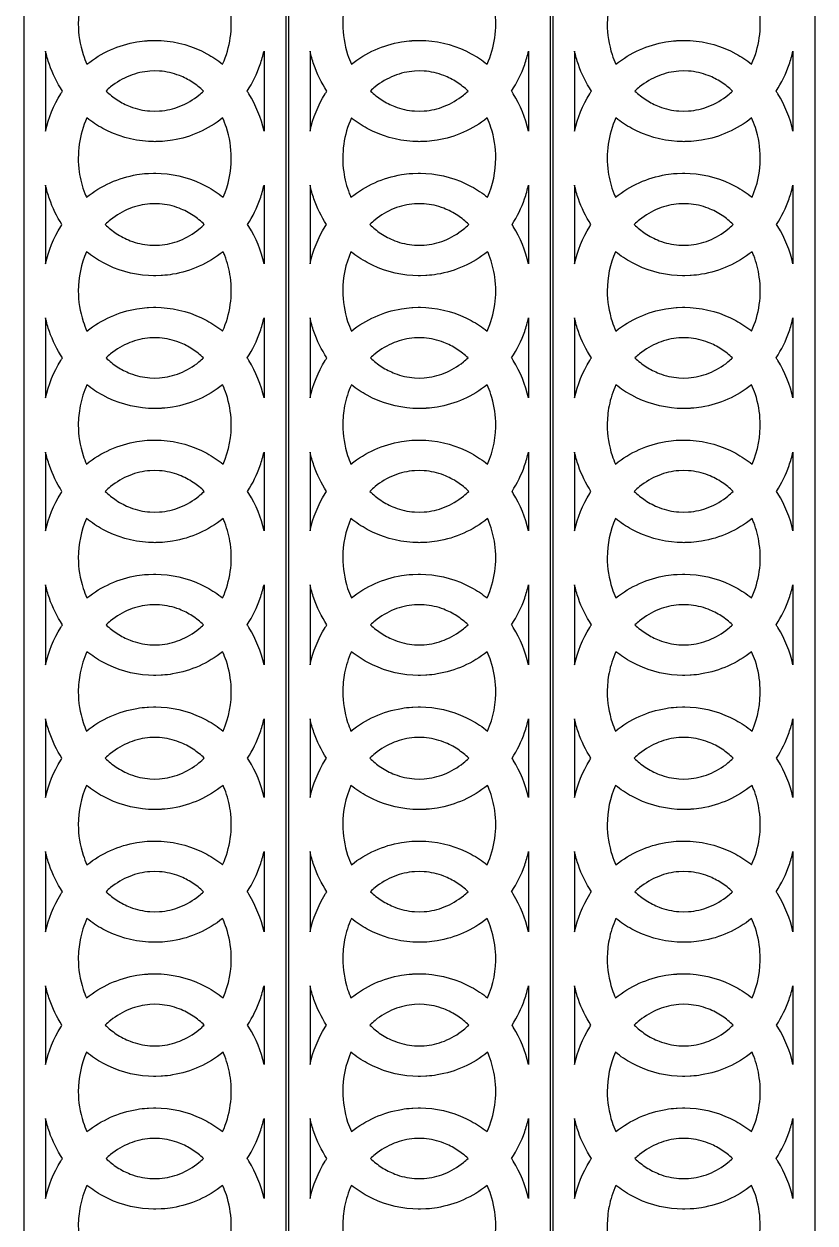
# Model space of a CAD drawing. Header units: millimetres. Extents: x -55 to 943, y -998 to 998.
# Drawn here: x 611 to 943, y -495 to 8 of the extents above; entities that cross this region are included whole.
import ezdxf

# ---------------------------------------------------------------- set-up
doc = ezdxf.new("R2010")
doc.units = ezdxf.units.MM
doc.layers.add('Default', color=70, linetype='Continuous')

msp = doc.modelspace()

# ---------------------------------------------------------------- linework, layer by layer
at = {"layer": 'Default'}
for points in [[(611, -998), (721, -998), (721, 998), (611, 998)], [(722, -998), (832, -998), (832, 998), (722, 998)], [(833, -998), (943, -998), (943, 998), (833, 998)]]:
    msp.add_lwpolyline(points, close=True, dxfattribs=at)
for points in [[(633.8, 8.31, 0.079683), (635.85, -4.54, 0.028206), (637.43, -8.56, -0.127608), (658.43, 0.8, -0.023722), (662.73, 1.3, -0.008807), (663.2, 1.33), (665.43, 1.41, -0.017464), (666.37, 1.41), (668.61, 1.33, -0.11051), (687.72, -4.15, -0.043797), (694.38, -8.56, 0.142127), (697.61, 14.06, 0.058815), (695.26, 23.11, 0.011589), (694.57, 24.75, -0.128976), (673.37, 15.24, -0.023722), (669.08, 14.74, -0.008807), (668.61, 14.71), (666.37, 14.63, -0.017464), (665.43, 14.63), (663.2, 14.71, -0.11051), (644.08, 20.2, -0.045302), (637.24, 24.75, 0.10459), (633.8, 8.32, 0.000069)], [(744.8, 8.31, 0.079683), (746.85, -4.54, 0.028206), (748.43, -8.56, -0.127608), (769.43, 0.8, -0.023722), (773.73, 1.3, -0.008807), (774.2, 1.33), (776.43, 1.41, -0.017464), (777.37, 1.41), (779.61, 1.33, -0.11051), (798.72, -4.15, -0.043797), (805.38, -8.56, 0.142127), (808.61, 14.06, 0.058815), (806.26, 23.11, 0.011589), (805.57, 24.75, -0.128976), (784.37, 15.24, -0.023722), (780.08, 14.74, -0.008807), (779.61, 14.71), (777.37, 14.63, -0.017464), (776.43, 14.63), (774.2, 14.71, -0.11051), (755.08, 20.2, -0.045302), (748.24, 24.75, 0.10459), (744.8, 8.32, 0.000069)], [(855.8, 8.31, 0.079683), (857.85, -4.54, 0.028206), (859.43, -8.56, -0.127608), (880.43, 0.8, -0.023722), (884.73, 1.3, -0.008807), (885.2, 1.33), (887.43, 1.41, -0.017464), (888.37, 1.41), (890.61, 1.33, -0.11051), (909.72, -4.15, -0.043797), (916.38, -8.56, 0.142127), (919.61, 14.06, 0.058815), (917.26, 23.11, 0.011589), (916.57, 24.75, -0.128976), (895.37, 15.24, -0.023722), (891.08, 14.74, -0.008807), (890.61, 14.71), (888.37, 14.63, -0.017464), (887.43, 14.63), (885.2, 14.71, -0.11051), (866.08, 20.2, -0.045302), (859.24, 24.75, 0.10459), (855.8, 8.32, 0.000069)], [(627.14, -19.83, -0.062037), (621.67, -8.68, -0.027789), (620.07, -3.03), (620.07, -36.63, -0.084392), (626.43, -20.94, -0.006852)], [(704.67, -19.83, 0.062037), (710.14, -8.68, 0.027789), (711.74, -3.03), (711.74, -36.63, 0.084392), (705.37, -20.94, 0.006852)], [(738.14, -19.83, -0.062037), (732.67, -8.68, -0.027789), (731.07, -3.03), (731.07, -36.63, -0.084392), (737.43, -20.94, -0.006852)], [(815.67, -19.83, 0.062037), (821.14, -8.68, 0.027789), (822.74, -3.03), (822.74, -36.63, 0.084392), (816.37, -20.94, 0.006852)], [(849.14, -19.83, -0.062037), (843.67, -8.68, -0.027789), (842.07, -3.03), (842.07, -36.63, -0.084392), (848.43, -20.94, -0.006852)], [(926.67, -19.83, 0.062037), (932.14, -8.68, 0.027789), (933.74, -3.03), (933.74, -36.63, 0.084392), (927.37, -20.94, 0.006852)], [(684.43, -21.53, 0.018833), (686.38, -19.83, 0.047178), (681.65, -16.12, 0.050474), (676.22, -13.34, 0.07513), (667.92, -11.46), (665.9, -11.39), (663.88, -11.46, 0.076136), (655.39, -13.42, 0.075458), (647.38, -18.13, 0.018833), (645.43, -19.83, 0.047178), (650.16, -23.55, 0.050474), (655.59, -26.32, 0.07513), (663.88, -28.2), (665.9, -28.27), (667.92, -28.2, 0.076136), (676.42, -26.24, 0.075458)], [(795.43, -21.53, 0.018833), (797.38, -19.83, 0.047178), (792.65, -16.12, 0.050474), (787.22, -13.34, 0.07513), (778.92, -11.46), (776.9, -11.39), (774.88, -11.46, 0.076136), (766.39, -13.42, 0.075458), (758.38, -18.13, 0.018833), (756.43, -19.83, 0.047178), (761.16, -23.55, 0.050474), (766.59, -26.32, 0.07513), (774.88, -28.2), (776.9, -28.27), (778.92, -28.2, 0.076136), (787.42, -26.24, 0.075458)], [(906.43, -21.53, 0.018833), (908.38, -19.83, 0.047178), (903.65, -16.12, 0.050474), (898.22, -13.34, 0.07513), (889.92, -11.46), (887.9, -11.39), (885.88, -11.46, 0.076136), (877.39, -13.42, 0.075458), (869.38, -18.13, 0.018833), (867.43, -19.83, 0.047178), (872.16, -23.55, 0.050474), (877.59, -26.32, 0.07513), (885.88, -28.2), (887.9, -28.27), (889.92, -28.2, 0.076136), (898.42, -26.24, 0.075458)], [(698.01, -47.97, 0.079683), (695.96, -35.12, 0.028206), (694.38, -31.11, -0.127608), (673.37, -40.46, -0.023722), (669.08, -40.97, -0.008807), (668.61, -40.99), (666.37, -41.07, -0.017464), (665.43, -41.07), (663.2, -40.99, -0.11051), (644.08, -35.51, -0.043797), (637.43, -31.11, 0.142127), (634.19, -53.73, 0.058815), (636.55, -62.77, 0.011589), (637.24, -64.41, -0.128976), (658.43, -54.91, -0.023722), (662.73, -54.4, -0.008807), (663.2, -54.38), (665.43, -54.3, -0.017464), (666.37, -54.3), (668.61, -54.38, -0.11051), (687.72, -59.86, -0.045302), (694.57, -64.41, 0.10459), (698.01, -47.98, 0.000069)], [(809.01, -47.97, 0.079683), (806.96, -35.12, 0.028206), (805.38, -31.11, -0.127608), (784.37, -40.46, -0.023722), (780.08, -40.97, -0.008807), (779.61, -40.99), (777.37, -41.07, -0.017464), (776.43, -41.07), (774.2, -40.99, -0.11051), (755.08, -35.51, -0.043797), (748.43, -31.11, 0.142127), (745.19, -53.73, 0.058815), (747.55, -62.77, 0.011589), (748.24, -64.41, -0.128976), (769.43, -54.91, -0.023722), (773.73, -54.4, -0.008807), (774.2, -54.38), (776.43, -54.3, -0.017464), (777.37, -54.3), (779.61, -54.38, -0.11051), (798.72, -59.86, -0.045302), (805.57, -64.41, 0.10459), (809.01, -47.98, 0.000069)], [(920.01, -47.97, 0.079683), (917.96, -35.12, 0.028206), (916.38, -31.11, -0.127608), (895.37, -40.46, -0.023722), (891.08, -40.97, -0.008807), (890.61, -40.99), (888.37, -41.07, -0.017464), (887.43, -41.07), (885.2, -40.99, -0.11051), (866.08, -35.51, -0.043797), (859.43, -31.11, 0.142127), (856.19, -53.73, 0.058815), (858.55, -62.77, 0.011589), (859.24, -64.41, -0.128976), (880.43, -54.91, -0.023722), (884.73, -54.4, -0.008807), (885.2, -54.38), (887.43, -54.3, -0.017464), (888.37, -54.3), (890.61, -54.38, -0.11051), (909.72, -59.86, -0.045302), (916.57, -64.41, 0.10459), (920.01, -47.98, 0.000069)], [(626.95, -75.83, -0.059874), (621.69, -65.04, -0.028181), (620.07, -59.32), (620.07, -92.33, -0.084306), (626.43, -76.66, -0.00514)], [(704.86, -75.83, 0.059874), (710.12, -65.04, 0.028181), (711.74, -59.32), (711.74, -92.33, 0.084306), (705.38, -76.66, 0.00514)], [(737.95, -75.83, -0.059874), (732.69, -65.04, -0.028181), (731.07, -59.32), (731.07, -92.33, -0.084306), (737.43, -76.66, -0.00514)], [(815.86, -75.83, 0.059874), (821.12, -65.04, 0.028181), (822.74, -59.32), (822.74, -92.33, 0.084306), (816.38, -76.66, 0.00514)], [(848.95, -75.83, -0.059874), (843.69, -65.04, -0.028181), (842.07, -59.32), (842.07, -92.33, -0.084306), (848.43, -76.66, -0.00514)], [(926.86, -75.83, 0.059874), (932.12, -65.04, 0.028181), (933.74, -59.32), (933.74, -92.33, 0.084306), (927.38, -76.66, 0.00514)], [(684.43, -77.82, 0.021942), (686.68, -75.83, 0.046204), (682.05, -72.08, 0.05459), (676.19, -69.03, 0.074917), (667.92, -67.17), (665.9, -67.1), (663.88, -67.17, 0.076189), (655.38, -69.13, 0.075402), (647.38, -73.83, 0.021942), (645.13, -75.83, 0.046204), (649.75, -79.57, 0.05459), (655.61, -82.62, 0.074917), (663.88, -84.49), (665.9, -84.56), (667.92, -84.49, 0.076189), (676.43, -82.52, 0.075402)], [(795.43, -77.82, 0.021942), (797.68, -75.83, 0.046204), (793.05, -72.08, 0.05459), (787.19, -69.03, 0.074917), (778.92, -67.17), (776.9, -67.1), (774.88, -67.17, 0.076189), (766.38, -69.13, 0.075402), (758.38, -73.83, 0.021942), (756.13, -75.83, 0.046204), (760.75, -79.57, 0.05459), (766.61, -82.62, 0.074917), (774.88, -84.49), (776.9, -84.56), (778.92, -84.49, 0.076189), (787.43, -82.52, 0.075402)], [(906.43, -77.82, 0.021942), (908.68, -75.83, 0.046204), (904.05, -72.08, 0.05459), (898.19, -69.03, 0.074917), (889.92, -67.17), (887.9, -67.1), (885.88, -67.17, 0.076189), (877.38, -69.13, 0.075402), (869.38, -73.83, 0.021942), (867.13, -75.83, 0.046204), (871.75, -79.57, 0.05459), (877.61, -82.62, 0.074917), (885.88, -84.49), (887.9, -84.56), (889.92, -84.49, 0.076189), (898.43, -82.52, 0.075402)], [(633.8, -103.68, 0.079683), (635.85, -116.53, 0.028206), (637.43, -120.54, -0.127608), (658.43, -111.19, -0.023722), (662.73, -110.69, -0.008807), (663.2, -110.66), (665.43, -110.58, -0.017464), (666.37, -110.58), (668.61, -110.66, -0.11051), (687.72, -116.14, -0.043797), (694.38, -120.54, 0.142127), (697.61, -97.93, 0.058815), (695.26, -88.88, 0.011589), (694.57, -87.24, -0.128976), (673.37, -96.74, -0.023722), (669.08, -97.25, -0.008807), (668.61, -97.28), (666.37, -97.35, -0.017464), (665.43, -97.35), (663.2, -97.28, -0.11051), (644.08, -91.79, -0.045302), (637.24, -87.24, 0.10459), (633.8, -103.67, 0.000069)], [(744.8, -103.68, 0.079683), (746.85, -116.53, 0.028206), (748.43, -120.54, -0.127608), (769.43, -111.19, -0.023722), (773.73, -110.69, -0.008807), (774.2, -110.66), (776.43, -110.58, -0.017464), (777.37, -110.58), (779.61, -110.66, -0.11051), (798.72, -116.14, -0.043797), (805.38, -120.54, 0.142127), (808.61, -97.93, 0.058815), (806.26, -88.88, 0.011589), (805.57, -87.24, -0.128976), (784.37, -96.74, -0.023722), (780.08, -97.25, -0.008807), (779.61, -97.28), (777.37, -97.35, -0.017464), (776.43, -97.35), (774.2, -97.28, -0.11051), (755.08, -91.79, -0.045302), (748.24, -87.24, 0.10459), (744.8, -103.67, 0.000069)], [(855.8, -103.68, 0.079683), (857.85, -116.53, 0.028206), (859.43, -120.54, -0.127608), (880.43, -111.19, -0.023722), (884.73, -110.69, -0.008807), (885.2, -110.66), (887.43, -110.58, -0.017464), (888.37, -110.58), (890.61, -110.66, -0.11051), (909.72, -116.14, -0.043797), (916.38, -120.54, 0.142127), (919.61, -97.93, 0.058815), (917.26, -88.88, 0.011589), (916.57, -87.24, -0.128976), (895.37, -96.74, -0.023722), (891.08, -97.25, -0.008807), (890.61, -97.28), (888.37, -97.35, -0.017464), (887.43, -97.35), (885.2, -97.28, -0.11051), (866.08, -91.79, -0.045302), (859.24, -87.24, 0.10459), (855.8, -103.67, 0.000069)], [(627.14, -131.82, -0.062037), (621.67, -120.67, -0.027789), (620.07, -115.02), (620.07, -148.62, -0.084392), (626.43, -132.93, -0.006852)], [(704.67, -131.82, 0.062037), (710.14, -120.67, 0.027789), (711.74, -115.02), (711.74, -148.62, 0.084392), (705.37, -132.93, 0.006852)], [(738.14, -131.82, -0.062037), (732.67, -120.67, -0.027789), (731.07, -115.02), (731.07, -148.62, -0.084392), (737.43, -132.93, -0.006852)], [(815.67, -131.82, 0.062037), (821.14, -120.67, 0.027789), (822.74, -115.02), (822.74, -148.62, 0.084392), (816.37, -132.93, 0.006852)], [(849.14, -131.82, -0.062037), (843.67, -120.67, -0.027789), (842.07, -115.02), (842.07, -148.62, -0.084392), (848.43, -132.93, -0.006852)], [(926.67, -131.82, 0.062037), (932.14, -120.67, 0.027789), (933.74, -115.02), (933.74, -148.62, 0.084392), (927.37, -132.93, 0.006852)], [(647.38, -130.12, 0.018833), (645.43, -131.82, 0.047178), (650.16, -135.54, 0.050474), (655.59, -138.31, 0.07513), (663.88, -140.19), (665.9, -140.26), (667.92, -140.19, 0.076136), (676.42, -138.23, 0.075458), (684.43, -133.52, 0.018833), (686.38, -131.82, 0.047178), (681.65, -128.11, 0.050474), (676.22, -125.33, 0.07513), (667.92, -123.45), (665.9, -123.38), (663.88, -123.45, 0.076136), (655.39, -125.41, 0.075458)], [(758.38, -130.12, 0.018833), (756.43, -131.82, 0.047178), (761.16, -135.54, 0.050474), (766.59, -138.31, 0.07513), (774.88, -140.19), (776.9, -140.26), (778.92, -140.19, 0.076136), (787.42, -138.23, 0.075458), (795.43, -133.52, 0.018833), (797.38, -131.82, 0.047178), (792.65, -128.11, 0.050474), (787.22, -125.33, 0.07513), (778.92, -123.45), (776.9, -123.38), (774.88, -123.45, 0.076136), (766.39, -125.41, 0.075458)], [(869.38, -130.12, 0.018833), (867.43, -131.82, 0.047178), (872.16, -135.54, 0.050474), (877.59, -138.31, 0.07513), (885.88, -140.19), (887.9, -140.26), (889.92, -140.19, 0.076136), (898.42, -138.23, 0.075458), (906.43, -133.52, 0.018833), (908.38, -131.82, 0.047178), (903.65, -128.11, 0.050474), (898.22, -125.33, 0.07513), (889.92, -123.45), (887.9, -123.38), (885.88, -123.45, 0.076136), (877.39, -125.41, 0.075458)], [(633.8, -159.97, 0.079612), (635.85, -172.81, 0.025236), (637.24, -176.4, -0.128975), (658.43, -166.9, -0.023724), (662.73, -166.39, -0.008807), (663.2, -166.37), (665.43, -166.29, -0.017464), (666.37, -166.29), (668.61, -166.37, -0.11051), (687.72, -171.85, -0.045302), (694.57, -176.4, 0.112754), (697.98, -158.51, 0.070896), (695.96, -147.11, 0.028206), (694.38, -143.1, -0.127606), (673.37, -152.45, -0.023724), (669.08, -152.96, -0.008807), (668.61, -152.98), (666.37, -153.06, -0.017464), (665.43, -153.06), (663.2, -152.98, -0.11051), (644.08, -147.5, -0.043797), (637.43, -143.1, 0.05779), (634.57, -151.98, 0.047676)], [(744.8, -159.97, 0.079612), (746.85, -172.81, 0.025236), (748.24, -176.4, -0.128975), (769.43, -166.9, -0.023724), (773.73, -166.39, -0.008807), (774.2, -166.37), (776.43, -166.29, -0.017464), (777.37, -166.29), (779.61, -166.37, -0.11051), (798.72, -171.85, -0.045302), (805.57, -176.4, 0.112754), (808.98, -158.51, 0.070896), (806.96, -147.11, 0.028206), (805.38, -143.1, -0.127606), (784.37, -152.45, -0.023724), (780.08, -152.96, -0.008807), (779.61, -152.98), (777.37, -153.06, -0.017464), (776.43, -153.06), (774.2, -152.98, -0.11051), (755.08, -147.5, -0.043797), (748.43, -143.1, 0.05779), (745.57, -151.98, 0.047676)], [(855.8, -159.97, 0.079612), (857.85, -172.81, 0.025236), (859.24, -176.4, -0.128975), (880.43, -166.9, -0.023724), (884.73, -166.39, -0.008807), (885.2, -166.37), (887.43, -166.29, -0.017464), (888.37, -166.29), (890.61, -166.37, -0.11051), (909.72, -171.85, -0.045302), (916.57, -176.4, 0.112754), (919.98, -158.51, 0.070896), (917.96, -147.11, 0.028206), (916.38, -143.1, -0.127606), (895.37, -152.45, -0.023724), (891.08, -152.96, -0.008807), (890.61, -152.98), (888.37, -153.06, -0.017464), (887.43, -153.06), (885.2, -152.98, -0.11051), (866.08, -147.5, -0.043797), (859.43, -143.1, 0.05779), (856.57, -151.98, 0.047676)], [(626.95, -187.81, -0.059874), (621.69, -177.03, -0.028181), (620.07, -171.31), (620.07, -204.32, -0.084306), (626.43, -188.65, -0.00514)], [(704.86, -187.81, 0.059874), (710.12, -177.03, 0.028181), (711.74, -171.31), (711.74, -204.32, 0.084306), (705.38, -188.65, 0.00514)], [(737.95, -187.81, -0.059874), (732.69, -177.03, -0.028181), (731.07, -171.31), (731.07, -204.32, -0.084306), (737.43, -188.65, -0.00514)], [(815.86, -187.81, 0.059874), (821.12, -177.03, 0.028181), (822.74, -171.31), (822.74, -204.32, 0.084306), (816.38, -188.65, 0.00514)], [(848.95, -187.81, -0.059874), (843.69, -177.03, -0.028181), (842.07, -171.31), (842.07, -204.32, -0.084306), (848.43, -188.65, -0.00514)], [(926.86, -187.81, 0.059874), (932.12, -177.03, 0.028181), (933.74, -171.31), (933.74, -204.32, 0.084306), (927.38, -188.65, 0.00514)], [(684.43, -189.81, 0.021942), (686.68, -187.81, 0.046204), (682.05, -184.07, 0.05459), (676.19, -181.02, 0.074917), (667.92, -179.16), (665.9, -179.08), (663.88, -179.16, 0.076189), (655.38, -181.12, 0.075402), (647.38, -185.82, 0.021942), (645.13, -187.81, 0.046204), (649.75, -191.56, 0.05459), (655.61, -194.61, 0.074917), (663.88, -196.47), (665.9, -196.55), (667.92, -196.47, 0.076189), (676.43, -194.51, 0.075402)], [(795.43, -189.81, 0.021942), (797.68, -187.81, 0.046204), (793.05, -184.07, 0.05459), (787.19, -181.02, 0.074917), (778.92, -179.16), (776.9, -179.08), (774.88, -179.16, 0.076189), (766.38, -181.12, 0.075402), (758.38, -185.82, 0.021942), (756.13, -187.81, 0.046204), (760.75, -191.56, 0.05459), (766.61, -194.61, 0.074917), (774.88, -196.47), (776.9, -196.55), (778.92, -196.47, 0.076189), (787.43, -194.51, 0.075402)], [(906.43, -189.81, 0.021942), (908.68, -187.81, 0.046204), (904.05, -184.07, 0.05459), (898.19, -181.02, 0.074917), (889.92, -179.16), (887.9, -179.08), (885.88, -179.16, 0.076189), (877.38, -181.12, 0.075402), (869.38, -185.82, 0.021942), (867.13, -187.81, 0.046204), (871.75, -191.56, 0.05459), (877.61, -194.61, 0.074917), (885.88, -196.47), (887.9, -196.55), (889.92, -196.47, 0.076189), (898.43, -194.51, 0.075402)], [(633.8, -215.67, 0.079683), (635.85, -228.52, 0.028206), (637.43, -232.53, -0.127608), (658.43, -223.18, -0.023722), (662.73, -222.67, -0.008807), (663.2, -222.65), (665.43, -222.57, -0.017464), (666.37, -222.57), (668.61, -222.65, -0.11051), (687.72, -228.13, -0.043797), (694.38, -232.53, 0.142127), (697.61, -209.91, 0.058815), (695.26, -200.87, 0.011589), (694.57, -199.23, -0.128976), (673.37, -208.73, -0.023722), (669.08, -209.24, -0.008807), (668.61, -209.26), (666.37, -209.34, -0.017464), (665.43, -209.34), (663.2, -209.26, -0.11051), (644.08, -203.78, -0.045302), (637.24, -199.23, 0.10459), (633.8, -215.66, 0.000069)], [(744.8, -215.67, 0.079683), (746.85, -228.52, 0.028206), (748.43, -232.53, -0.127608), (769.43, -223.18, -0.023722), (773.73, -222.67, -0.008807), (774.2, -222.65), (776.43, -222.57, -0.017464), (777.37, -222.57), (779.61, -222.65, -0.11051), (798.72, -228.13, -0.043797), (805.38, -232.53, 0.142127), (808.61, -209.91, 0.058815), (806.26, -200.87, 0.011589), (805.57, -199.23, -0.128976), (784.37, -208.73, -0.023722), (780.08, -209.24, -0.008807), (779.61, -209.26), (777.37, -209.34, -0.017464), (776.43, -209.34), (774.2, -209.26, -0.11051), (755.08, -203.78, -0.045302), (748.24, -199.23, 0.10459), (744.8, -215.66, 0.000069)], [(855.8, -215.67, 0.079683), (857.85, -228.52, 0.028206), (859.43, -232.53, -0.127608), (880.43, -223.18, -0.023722), (884.73, -222.67, -0.008807), (885.2, -222.65), (887.43, -222.57, -0.017464), (888.37, -222.57), (890.61, -222.65, -0.11051), (909.72, -228.13, -0.043797), (916.38, -232.53, 0.142127), (919.61, -209.91, 0.058815), (917.26, -200.87, 0.011589), (916.57, -199.23, -0.128976), (895.37, -208.73, -0.023722), (891.08, -209.24, -0.008807), (890.61, -209.26), (888.37, -209.34, -0.017464), (887.43, -209.34), (885.2, -209.26, -0.11051), (866.08, -203.78, -0.045302), (859.24, -199.23, 0.10459), (855.8, -215.66, 0.000069)], [(627.14, -243.81, -0.062037), (621.67, -232.66, -0.027789), (620.07, -227.01), (620.07, -260.61, -0.084392), (626.43, -244.92, -0.006852)], [(704.67, -243.81, 0.062037), (710.14, -232.66, 0.027789), (711.74, -227.01), (711.74, -260.61, 0.084392), (705.37, -244.92, 0.006852)], [(738.14, -243.81, -0.062037), (732.67, -232.66, -0.027789), (731.07, -227.01), (731.07, -260.61, -0.084392), (737.43, -244.92, -0.006852)], [(815.67, -243.81, 0.062037), (821.14, -232.66, 0.027789), (822.74, -227.01), (822.74, -260.61, 0.084392), (816.37, -244.92, 0.006852)], [(849.14, -243.81, -0.062037), (843.67, -232.66, -0.027789), (842.07, -227.01), (842.07, -260.61, -0.084392), (848.43, -244.92, -0.006852)], [(926.67, -243.81, 0.062037), (932.14, -232.66, 0.027789), (933.74, -227.01), (933.74, -260.61, 0.084392), (927.37, -244.92, 0.006852)], [(684.43, -245.51, 0.018833), (686.38, -243.81, 0.047178), (681.65, -240.09, 0.050474), (676.22, -237.32, 0.07513), (667.92, -235.44), (665.9, -235.37), (663.88, -235.44, 0.076136), (655.39, -237.4, 0.075458), (647.38, -242.11, 0.018833), (645.43, -243.81, 0.047178), (650.16, -247.52, 0.050474), (655.59, -250.3, 0.07513), (663.88, -252.18), (665.9, -252.25), (667.92, -252.18, 0.076136), (676.42, -250.22, 0.075458)], [(795.43, -245.51, 0.018833), (797.38, -243.81, 0.047178), (792.65, -240.09, 0.050474), (787.22, -237.32, 0.07513), (778.92, -235.44), (776.9, -235.37), (774.88, -235.44, 0.076136), (766.39, -237.4, 0.075458), (758.38, -242.11, 0.018833), (756.43, -243.81, 0.047178), (761.16, -247.52, 0.050474), (766.59, -250.3, 0.07513), (774.88, -252.18), (776.9, -252.25), (778.92, -252.18, 0.076136), (787.42, -250.22, 0.075458)], [(906.43, -245.51, 0.018833), (908.38, -243.81, 0.047178), (903.65, -240.09, 0.050474), (898.22, -237.32, 0.07513), (889.92, -235.44), (887.9, -235.37), (885.88, -235.44, 0.076136), (877.39, -237.4, 0.075458), (869.38, -242.11, 0.018833), (867.43, -243.81, 0.047178), (872.16, -247.52, 0.050474), (877.59, -250.3, 0.07513), (885.88, -252.18), (887.9, -252.25), (889.92, -252.18, 0.076136), (898.42, -250.22, 0.075458)], [(633.8, -271.96, 0.079612), (635.85, -284.8, 0.025236), (637.24, -288.39, -0.128975), (658.43, -278.89, -0.023724), (662.73, -278.38, -0.008807), (663.2, -278.35), (665.43, -278.28, -0.017464), (666.37, -278.28), (668.61, -278.35, -0.11051), (687.72, -283.84, -0.045302), (694.57, -288.39, 0.112754), (697.98, -270.5, 0.070896), (695.96, -259.1, 0.028206), (694.38, -255.09, -0.127606), (673.37, -264.44, -0.023724), (669.08, -264.94, -0.008807), (668.61, -264.97), (666.37, -265.05, -0.017464), (665.43, -265.05), (663.2, -264.97, -0.11051), (644.08, -259.49, -0.043797), (637.43, -255.09, 0.05779), (634.57, -263.97, 0.047676)], [(744.8, -271.96, 0.079612), (746.85, -284.8, 0.025236), (748.24, -288.39, -0.128975), (769.43, -278.89, -0.023724), (773.73, -278.38, -0.008807), (774.2, -278.35), (776.43, -278.28, -0.017464), (777.37, -278.28), (779.61, -278.35, -0.11051), (798.72, -283.84, -0.045302), (805.57, -288.39, 0.112754), (808.98, -270.5, 0.070896), (806.96, -259.1, 0.028206), (805.38, -255.09, -0.127606), (784.37, -264.44, -0.023724), (780.08, -264.94, -0.008807), (779.61, -264.97), (777.37, -265.05, -0.017464), (776.43, -265.05), (774.2, -264.97, -0.11051), (755.08, -259.49, -0.043797), (748.43, -255.09, 0.05779), (745.57, -263.97, 0.047676)], [(855.8, -271.96, 0.079612), (857.85, -284.8, 0.025236), (859.24, -288.39, -0.128975), (880.43, -278.89, -0.023724), (884.73, -278.38, -0.008807), (885.2, -278.35), (887.43, -278.28, -0.017464), (888.37, -278.28), (890.61, -278.35, -0.11051), (909.72, -283.84, -0.045302), (916.57, -288.39, 0.112754), (919.98, -270.5, 0.070896), (917.96, -259.1, 0.028206), (916.38, -255.09, -0.127606), (895.37, -264.44, -0.023724), (891.08, -264.94, -0.008807), (890.61, -264.97), (888.37, -265.05, -0.017464), (887.43, -265.05), (885.2, -264.97, -0.11051), (866.08, -259.49, -0.043797), (859.43, -255.09, 0.05779), (856.57, -263.97, 0.047676)], [(626.95, -299.8, -0.059874), (621.69, -289.02, -0.028181), (620.07, -283.3), (620.07, -316.31, -0.084306), (626.43, -300.63, -0.00514)], [(704.86, -299.8, 0.059874), (710.12, -289.02, 0.028181), (711.74, -283.3), (711.74, -316.31, 0.084306), (705.38, -300.63, 0.00514)], [(737.95, -299.8, -0.059874), (732.69, -289.02, -0.028181), (731.07, -283.3), (731.07, -316.31, -0.084306), (737.43, -300.63, -0.00514)], [(815.86, -299.8, 0.059874), (821.12, -289.02, 0.028181), (822.74, -283.3), (822.74, -316.31, 0.084306), (816.38, -300.63, 0.00514)], [(848.95, -299.8, -0.059874), (843.69, -289.02, -0.028181), (842.07, -283.3), (842.07, -316.31, -0.084306), (848.43, -300.63, -0.00514)], [(926.86, -299.8, 0.059874), (932.12, -289.02, 0.028181), (933.74, -283.3), (933.74, -316.31, 0.084306), (927.38, -300.63, 0.00514)], [(684.43, -301.79, 0.021942), (686.68, -299.8, 0.046204), (682.05, -296.06, 0.05459), (676.19, -293.01, 0.074917), (667.92, -291.14), (665.9, -291.07), (663.88, -291.14, 0.076189), (655.38, -293.11, 0.075402), (647.38, -297.81, 0.021942), (645.13, -299.8, 0.046204), (649.75, -303.55, 0.05459), (655.61, -306.6, 0.074917), (663.88, -308.46), (665.9, -308.53), (667.92, -308.46, 0.076189), (676.43, -306.5, 0.075402)], [(795.43, -301.79, 0.021942), (797.68, -299.8, 0.046204), (793.05, -296.06, 0.05459), (787.19, -293.01, 0.074917), (778.92, -291.14), (776.9, -291.07), (774.88, -291.14, 0.076189), (766.38, -293.11, 0.075402), (758.38, -297.81, 0.021942), (756.13, -299.8, 0.046204), (760.75, -303.55, 0.05459), (766.61, -306.6, 0.074917), (774.88, -308.46), (776.9, -308.53), (778.92, -308.46, 0.076189), (787.43, -306.5, 0.075402)], [(906.43, -301.79, 0.021942), (908.68, -299.8, 0.046204), (904.05, -296.06, 0.05459), (898.19, -293.01, 0.074917), (889.92, -291.14), (887.9, -291.07), (885.88, -291.14, 0.076189), (877.38, -293.11, 0.075402), (869.38, -297.81, 0.021942), (867.13, -299.8, 0.046204), (871.75, -303.55, 0.05459), (877.61, -306.6, 0.074917), (885.88, -308.46), (887.9, -308.53), (889.92, -308.46, 0.076189), (898.43, -306.5, 0.075402)], [(633.8, -327.66, 0.079683), (635.85, -340.51, 0.028206), (637.43, -344.52, -0.127608), (658.43, -335.17, -0.023722), (662.73, -334.66, -0.008807), (663.2, -334.64), (665.43, -334.56, -0.017464), (666.37, -334.56), (668.61, -334.64, -0.11051), (687.72, -340.12, -0.043797), (694.38, -344.52, 0.142127), (697.61, -321.9, 0.058815), (695.26, -312.86, 0.011589), (694.57, -311.22, -0.128976), (673.37, -320.72, -0.023722), (669.08, -321.23, -0.008807), (668.61, -321.25), (666.37, -321.33, -0.017464), (665.43, -321.33), (663.2, -321.25, -0.11051), (644.08, -315.77, -0.045302), (637.24, -311.22, 0.10459), (633.8, -327.65, 0.000069)], [(744.8, -327.66, 0.079683), (746.85, -340.51, 0.028206), (748.43, -344.52, -0.127608), (769.43, -335.17, -0.023722), (773.73, -334.66, -0.008807), (774.2, -334.64), (776.43, -334.56, -0.017464), (777.37, -334.56), (779.61, -334.64, -0.11051), (798.72, -340.12, -0.043797), (805.38, -344.52, 0.142127), (808.61, -321.9, 0.058815), (806.26, -312.86, 0.011589), (805.57, -311.22, -0.128976), (784.37, -320.72, -0.023722), (780.08, -321.23, -0.008807), (779.61, -321.25), (777.37, -321.33, -0.017464), (776.43, -321.33), (774.2, -321.25, -0.11051), (755.08, -315.77, -0.045302), (748.24, -311.22, 0.10459), (744.8, -327.65, 0.000069)], [(855.8, -327.66, 0.079683), (857.85, -340.51, 0.028206), (859.43, -344.52, -0.127608), (880.43, -335.17, -0.023722), (884.73, -334.66, -0.008807), (885.2, -334.64), (887.43, -334.56, -0.017464), (888.37, -334.56), (890.61, -334.64, -0.11051), (909.72, -340.12, -0.043797), (916.38, -344.52, 0.142127), (919.61, -321.9, 0.058815), (917.26, -312.86, 0.011589), (916.57, -311.22, -0.128976), (895.37, -320.72, -0.023722), (891.08, -321.23, -0.008807), (890.61, -321.25), (888.37, -321.33, -0.017464), (887.43, -321.33), (885.2, -321.25, -0.11051), (866.08, -315.77, -0.045302), (859.24, -311.22, 0.10459), (855.8, -327.65, 0.000069)], [(627.14, -355.8, -0.062037), (621.67, -344.65, -0.027789), (620.07, -339), (620.07, -372.6, -0.084392), (626.43, -356.91, -0.006852)], [(704.67, -355.8, 0.062037), (710.14, -344.65, 0.027789), (711.74, -339), (711.74, -372.6, 0.084392), (705.37, -356.91, 0.006852)], [(738.14, -355.8, -0.062037), (732.67, -344.65, -0.027789), (731.07, -339), (731.07, -372.6, -0.084392), (737.43, -356.91, -0.006852)], [(815.67, -355.8, 0.062037), (821.14, -344.65, 0.027789), (822.74, -339), (822.74, -372.6, 0.084392), (816.37, -356.91, 0.006852)], [(849.14, -355.8, -0.062037), (843.67, -344.65, -0.027789), (842.07, -339), (842.07, -372.6, -0.084392), (848.43, -356.91, -0.006852)], [(926.67, -355.8, 0.062037), (932.14, -344.65, 0.027789), (933.74, -339), (933.74, -372.6, 0.084392), (927.37, -356.91, 0.006852)], [(684.43, -357.5, 0.018833), (686.38, -355.8, 0.047178), (681.65, -352.08, 0.050474), (676.22, -349.31, 0.07513), (667.92, -347.43), (665.9, -347.36), (663.88, -347.43, 0.076136), (655.39, -349.39, 0.075458), (647.38, -354.1, 0.018833), (645.43, -355.8, 0.047178), (650.16, -359.51, 0.050474), (655.59, -362.29, 0.07513), (663.88, -364.17), (665.9, -364.24), (667.92, -364.17, 0.076136), (676.42, -362.21, 0.075458)], [(795.43, -357.5, 0.018833), (797.38, -355.8, 0.047178), (792.65, -352.08, 0.050474), (787.22, -349.31, 0.07513), (778.92, -347.43), (776.9, -347.36), (774.88, -347.43, 0.076136), (766.39, -349.39, 0.075458), (758.38, -354.1, 0.018833), (756.43, -355.8, 0.047178), (761.16, -359.51, 0.050474), (766.59, -362.29, 0.07513), (774.88, -364.17), (776.9, -364.24), (778.92, -364.17, 0.076136), (787.42, -362.21, 0.075458)], [(906.43, -357.5, 0.018833), (908.38, -355.8, 0.047178), (903.65, -352.08, 0.050474), (898.22, -349.31, 0.07513), (889.92, -347.43), (887.9, -347.36), (885.88, -347.43, 0.076136), (877.39, -349.39, 0.075458), (869.38, -354.1, 0.018833), (867.43, -355.8, 0.047178), (872.16, -359.51, 0.050474), (877.59, -362.29, 0.07513), (885.88, -364.17), (887.9, -364.24), (889.92, -364.17, 0.076136), (898.42, -362.21, 0.075458)], [(633.8, -383.95, 0.079612), (635.85, -396.79, 0.025236), (637.24, -400.38, -0.128975), (658.43, -390.87, -0.023724), (662.73, -390.37, -0.008807), (663.2, -390.34), (665.43, -390.26, -0.017464), (666.37, -390.26), (668.61, -390.34, -0.11051), (687.72, -395.83, -0.045302), (694.57, -400.38, 0.112754), (697.98, -382.49, 0.070896), (695.96, -371.09, 0.028206), (694.38, -367.07, -0.127606), (673.37, -376.43, -0.023724), (669.08, -376.93, -0.008807), (668.61, -376.96), (666.37, -377.04, -0.017464), (665.43, -377.04), (663.2, -376.96, -0.11051), (644.08, -371.48, -0.043797), (637.43, -367.07, 0.05779), (634.57, -375.96, 0.047676)], [(744.8, -383.95, 0.079612), (746.85, -396.79, 0.025236), (748.24, -400.38, -0.128975), (769.43, -390.87, -0.023724), (773.73, -390.37, -0.008807), (774.2, -390.34), (776.43, -390.26, -0.017464), (777.37, -390.26), (779.61, -390.34, -0.11051), (798.72, -395.83, -0.045302), (805.57, -400.38, 0.112754), (808.98, -382.49, 0.070896), (806.96, -371.09, 0.028206), (805.38, -367.07, -0.127606), (784.37, -376.43, -0.023724), (780.08, -376.93, -0.008807), (779.61, -376.96), (777.37, -377.04, -0.017464), (776.43, -377.04), (774.2, -376.96, -0.11051), (755.08, -371.48, -0.043797), (748.43, -367.07, 0.05779), (745.57, -375.96, 0.047676)], [(855.8, -383.95, 0.079612), (857.85, -396.79, 0.025236), (859.24, -400.38, -0.128975), (880.43, -390.87, -0.023724), (884.73, -390.37, -0.008807), (885.2, -390.34), (887.43, -390.26, -0.017464), (888.37, -390.26), (890.61, -390.34, -0.11051), (909.72, -395.83, -0.045302), (916.57, -400.38, 0.112754), (919.98, -382.49, 0.070896), (917.96, -371.09, 0.028206), (916.38, -367.07, -0.127606), (895.37, -376.43, -0.023724), (891.08, -376.93, -0.008807), (890.61, -376.96), (888.37, -377.04, -0.017464), (887.43, -377.04), (885.2, -376.96, -0.11051), (866.08, -371.48, -0.043797), (859.43, -367.07, 0.05779), (856.57, -375.96, 0.047676)], [(626.95, -411.79, -0.059874), (621.69, -401.01, -0.028181), (620.07, -395.29), (620.07, -428.3, -0.084306), (626.43, -412.62, -0.00514)], [(704.86, -411.79, 0.059874), (710.12, -401.01, 0.028181), (711.74, -395.29), (711.74, -428.3, 0.084306), (705.38, -412.62, 0.00514)], [(737.95, -411.79, -0.059874), (732.69, -401.01, -0.028181), (731.07, -395.29), (731.07, -428.3, -0.084306), (737.43, -412.62, -0.00514)], [(815.86, -411.79, 0.059874), (821.12, -401.01, 0.028181), (822.74, -395.29), (822.74, -428.3, 0.084306), (816.38, -412.62, 0.00514)], [(848.95, -411.79, -0.059874), (843.69, -401.01, -0.028181), (842.07, -395.29), (842.07, -428.3, -0.084306), (848.43, -412.62, -0.00514)], [(926.86, -411.79, 0.059874), (932.12, -401.01, 0.028181), (933.74, -395.29), (933.74, -428.3, 0.084306), (927.38, -412.62, 0.00514)], [(684.43, -413.78, 0.021942), (686.68, -411.79, 0.046204), (682.05, -408.05, 0.05459), (676.19, -405, 0.074917), (667.92, -403.13), (665.9, -403.06), (663.88, -403.13, 0.076189), (655.38, -405.1, 0.075402), (647.38, -409.8, 0.021942), (645.13, -411.79, 0.046204), (649.75, -415.54, 0.05459), (655.61, -418.58, 0.074917), (663.88, -420.45), (665.9, -420.52), (667.92, -420.45, 0.076189), (676.43, -418.49, 0.075402)], [(795.43, -413.78, 0.021942), (797.68, -411.79, 0.046204), (793.05, -408.05, 0.05459), (787.19, -405, 0.074917), (778.92, -403.13), (776.9, -403.06), (774.88, -403.13, 0.076189), (766.38, -405.1, 0.075402), (758.38, -409.8, 0.021942), (756.13, -411.79, 0.046204), (760.75, -415.54, 0.05459), (766.61, -418.58, 0.074917), (774.88, -420.45), (776.9, -420.52), (778.92, -420.45, 0.076189), (787.43, -418.49, 0.075402)], [(906.43, -413.78, 0.021942), (908.68, -411.79, 0.046204), (904.05, -408.05, 0.05459), (898.19, -405, 0.074917), (889.92, -403.13), (887.9, -403.06), (885.88, -403.13, 0.076189), (877.38, -405.1, 0.075402), (869.38, -409.8, 0.021942), (867.13, -411.79, 0.046204), (871.75, -415.54, 0.05459), (877.61, -418.58, 0.074917), (885.88, -420.45), (887.9, -420.52), (889.92, -420.45, 0.076189), (898.43, -418.49, 0.075402)], [(633.8, -439.65, 0.079683), (635.85, -452.49, 0.028206), (637.43, -456.51, -0.127608), (658.43, -447.16, -0.023722), (662.73, -446.65, -0.008807), (663.2, -446.63), (665.43, -446.55, -0.017464), (666.37, -446.55), (668.61, -446.63, -0.11051), (687.72, -452.11, -0.043797), (694.38, -456.51, 0.142127), (697.61, -433.89, 0.058815), (695.26, -424.84, 0.011589), (694.57, -423.2, -0.128976), (673.37, -432.71, -0.023722), (669.08, -433.22, -0.008807), (668.61, -433.24), (666.37, -433.32, -0.017464), (665.43, -433.32), (663.2, -433.24, -0.11051), (644.08, -427.76, -0.045302), (637.24, -423.2, 0.10459), (633.8, -439.64, 0.000069)], [(744.8, -439.65, 0.079683), (746.85, -452.49, 0.028206), (748.43, -456.51, -0.127608), (769.43, -447.16, -0.023722), (773.73, -446.65, -0.008807), (774.2, -446.63), (776.43, -446.55, -0.017464), (777.37, -446.55), (779.61, -446.63, -0.11051), (798.72, -452.11, -0.043797), (805.38, -456.51, 0.142127), (808.61, -433.89, 0.058815), (806.26, -424.84, 0.011589), (805.57, -423.2, -0.128976), (784.37, -432.71, -0.023722), (780.08, -433.22, -0.008807), (779.61, -433.24), (777.37, -433.32, -0.017464), (776.43, -433.32), (774.2, -433.24, -0.11051), (755.08, -427.76, -0.045302), (748.24, -423.2, 0.10459), (744.8, -439.64, 0.000069)], [(855.8, -439.65, 0.079683), (857.85, -452.49, 0.028206), (859.43, -456.51, -0.127608), (880.43, -447.16, -0.023722), (884.73, -446.65, -0.008807), (885.2, -446.63), (887.43, -446.55, -0.017464), (888.37, -446.55), (890.61, -446.63, -0.11051), (909.72, -452.11, -0.043797), (916.38, -456.51, 0.142127), (919.61, -433.89, 0.058815), (917.26, -424.84, 0.011589), (916.57, -423.2, -0.128976), (895.37, -432.71, -0.023722), (891.08, -433.22, -0.008807), (890.61, -433.24), (888.37, -433.32, -0.017464), (887.43, -433.32), (885.2, -433.24, -0.11051), (866.08, -427.76, -0.045302), (859.24, -423.2, 0.10459), (855.8, -439.64, 0.000069)], [(627.14, -467.79, -0.062037), (621.67, -456.64, -0.027789), (620.07, -450.99), (620.07, -484.58, -0.084392), (626.43, -468.89, -0.006852)], [(704.67, -467.79, 0.062037), (710.14, -456.64, 0.027789), (711.74, -450.99), (711.74, -484.58, 0.084392), (705.37, -468.89, 0.006852)], [(738.14, -467.79, -0.062037), (732.67, -456.64, -0.027789), (731.07, -450.99), (731.07, -484.58, -0.084392), (737.43, -468.89, -0.006852)], [(815.67, -467.79, 0.062037), (821.14, -456.64, 0.027789), (822.74, -450.99), (822.74, -484.58, 0.084392), (816.37, -468.89, 0.006852)], [(849.14, -467.79, -0.062037), (843.67, -456.64, -0.027789), (842.07, -450.99), (842.07, -484.58, -0.084392), (848.43, -468.89, -0.006852)], [(926.67, -467.79, 0.062037), (932.14, -456.64, 0.027789), (933.74, -450.99), (933.74, -484.58, 0.084392), (927.37, -468.89, 0.006852)], [(684.43, -469.49, 0.018833), (686.38, -467.79, 0.047178), (681.65, -464.07, 0.050474), (676.22, -461.29, 0.07513), (667.92, -459.42), (665.9, -459.35), (663.88, -459.42, 0.076136), (655.39, -461.38, 0.075458), (647.38, -466.09, 0.018833), (645.43, -467.79, 0.047178), (650.16, -471.5, 0.050474), (655.59, -474.28, 0.07513), (663.88, -476.16), (665.9, -476.23), (667.92, -476.16, 0.076136), (676.42, -474.2, 0.075458)], [(795.43, -469.49, 0.018833), (797.38, -467.79, 0.047178), (792.65, -464.07, 0.050474), (787.22, -461.29, 0.07513), (778.92, -459.42), (776.9, -459.35), (774.88, -459.42, 0.076136), (766.39, -461.38, 0.075458), (758.38, -466.09, 0.018833), (756.43, -467.79, 0.047178), (761.16, -471.5, 0.050474), (766.59, -474.28, 0.07513), (774.88, -476.16), (776.9, -476.23), (778.92, -476.16, 0.076136), (787.42, -474.2, 0.075458)], [(906.43, -469.49, 0.018833), (908.38, -467.79, 0.047178), (903.65, -464.07, 0.050474), (898.22, -461.29, 0.07513), (889.92, -459.42), (887.9, -459.35), (885.88, -459.42, 0.076136), (877.39, -461.38, 0.075458), (869.38, -466.09, 0.018833), (867.43, -467.79, 0.047178), (872.16, -471.5, 0.050474), (877.59, -474.28, 0.07513), (885.88, -476.16), (887.9, -476.23), (889.92, -476.16, 0.076136), (898.42, -474.2, 0.075458)], [(633.8, -495.93, 0.079612), (635.85, -508.78, 0.025236), (637.24, -512.37, -0.128975), (658.43, -502.86, -0.023724), (662.73, -502.36, -0.008807), (663.2, -502.33), (665.43, -502.25, -0.017464), (666.37, -502.25), (668.61, -502.33, -0.11051), (687.72, -507.81, -0.045302), (694.57, -512.37, 0.112754), (697.98, -494.48, 0.070896), (695.96, -483.08, 0.028206), (694.38, -479.06, -0.127606), (673.37, -488.41, -0.023724), (669.08, -488.92, -0.008807), (668.61, -488.95), (666.37, -489.02, -0.017464), (665.43, -489.02), (663.2, -488.95, -0.11051), (644.08, -483.46, -0.043797), (637.43, -479.06, 0.05779), (634.57, -487.95, 0.047676)], [(744.8, -495.93, 0.079612), (746.85, -508.78, 0.025236), (748.24, -512.37, -0.128975), (769.43, -502.86, -0.023724), (773.73, -502.36, -0.008807), (774.2, -502.33), (776.43, -502.25, -0.017464), (777.37, -502.25), (779.61, -502.33, -0.11051), (798.72, -507.81, -0.045302), (805.57, -512.37, 0.112754), (808.98, -494.48, 0.070896), (806.96, -483.08, 0.028206), (805.38, -479.06, -0.127606), (784.37, -488.41, -0.023724), (780.08, -488.92, -0.008807), (779.61, -488.95), (777.37, -489.02, -0.017464), (776.43, -489.02), (774.2, -488.95, -0.11051), (755.08, -483.46, -0.043797), (748.43, -479.06, 0.05779), (745.57, -487.95, 0.047676)], [(855.8, -495.93, 0.079612), (857.85, -508.78, 0.025236), (859.24, -512.37, -0.128975), (880.43, -502.86, -0.023724), (884.73, -502.36, -0.008807), (885.2, -502.33), (887.43, -502.25, -0.017464), (888.37, -502.25), (890.61, -502.33, -0.11051), (909.72, -507.81, -0.045302), (916.57, -512.37, 0.112754), (919.98, -494.48, 0.070896), (917.96, -483.08, 0.028206), (916.38, -479.06, -0.127606), (895.37, -488.41, -0.023724), (891.08, -488.92, -0.008807), (890.61, -488.95), (888.37, -489.02, -0.017464), (887.43, -489.02), (885.2, -488.95, -0.11051), (866.08, -483.46, -0.043797), (859.43, -479.06, 0.05779), (856.57, -487.95, 0.047676)]]:
    msp.add_lwpolyline(points, format="xyb", close=True, dxfattribs=at)

doc.saveas('drawing.dxf')
